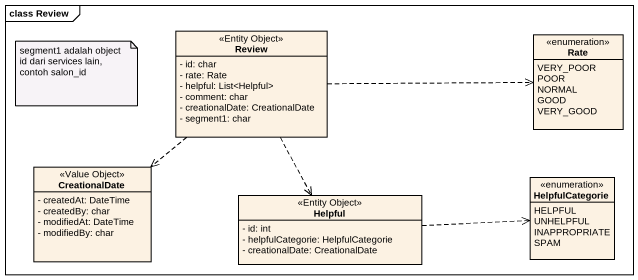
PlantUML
@startuml
mainframe class Review
hide circle
hide empty members
skinparam classAttributeIconSize 0
class Review <<Entity Object>> {
  - id: char
  - rate: Rate
  - helpful: List<Helpful>
  - comment: char
  - creationalDate: CreationalDate
  - segment1: char
}
enum Rate {
  VERY_POOR
  POOR
  NORMAL
  GOOD
  VERY_GOOD
}
class CreationalDate <<Value Object>> {
  - createdAt: DateTime
  - createdBy: char
  - modifiedAt: DateTime
  - modifiedBy: char
}
enum HelpfulCategorie {
  HELPFUL
  UNHELPFUL
  INAPPROPRIATE
  SPAM
}
class Helpful <<Entity Object>> {
  - id: int
  - helpfulCategorie: HelpfulCategorie
  - creationalDate: CreationalDate
}
Review .right.> Rate
Review ..> CreationalDate
Review ..> Helpful
Helpful .right.> HelpfulCategorie
note as N1
  segment1 adalah object id dari services lain, contoh salon_id
end note
@enduml
